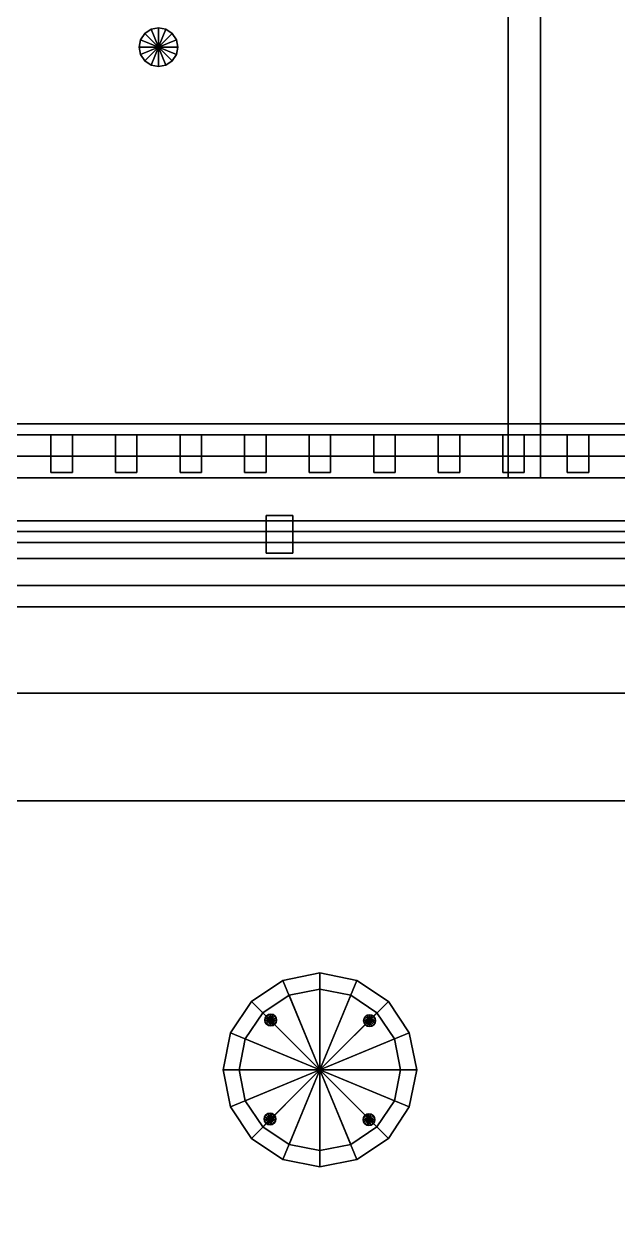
# Model space of a CAD drawing. Header units: millimetres. Extents: x -8000 to 18500, y -500 to 32500.
# Drawn here: x 7550 to 8654, y 8610 to 10843 of the extents above; entities that cross this region are included whole.
import ezdxf

# ---------------------------------------------------------------- set-up
doc = ezdxf.new("R2010")
doc.units = ezdxf.units.MM
for name, color, linetype in [('3D-COLUMNS', 7, 'Continuous'), ('3D-FINISH', 7, 'Continuous'), ('3D-FURNITURE', 7, 'Continuous'), ('3D-GLAZING', 7, 'Continuous'), ('3D-LIGHTS', 7, 'Continuous'), ('3D-LOUVERS', 7, 'Continuous'), ('3D-PERGOLA', 7, 'Continuous'), ('3D-ROOF', 7, 'Continuous'), ('3D-SITE', 7, 'Continuous'), ('3D-SLABS', 7, 'Continuous'), ('3D-WALLS-EXTR', 7, 'Continuous')]:
    doc.layers.add(name, color=color, linetype=linetype)

msp = doc.modelspace()

# ---------------------------------------------------------------- linework, layer by layer
at = {"layer": '3D-COLUMNS', "color": 7}
for points in [[(0, 9600, 3600), (0, 10000, 3600), (10000, 10000, 3600), (10000, 9600, 3600)], [(0, 10000, 3600), (0, 10000, 3800), (10000, 10000, 3800), (10000, 10000, 3600)], [(0, 9600, 3800), (10000, 9600, 3800), (10000, 10000, 3800), (0, 10000, 3800)], [(0, 9600, 3600), (10000, 9600, 3600), (10000, 9600, 3800), (0, 9600, 3800)]]:
    msp.add_3dface(points, dxfattribs=at)
at = {"layer": '3D-FINISH', "color": 7}
for points in [[(200, 200, 590), (200, 9800, 590), (9800, 9800, 590), (9800, 200, 590)], [(200, 9800, 590), (200, 9800, 600), (9800, 9800, 600), (9800, 9800, 590)], [(200, 200, 600), (9800, 200, 600), (9800, 9800, 600), (200, 9800, 600)], [(200, 200, 3990), (200, 9800, 3990), (9800, 9800, 3990), (9800, 200, 3990)], [(200, 9800, 3990), (200, 9800, 4000), (9800, 9800, 4000), (9800, 9800, 3990)], [(200, 200, 4000), (9800, 200, 4000), (9800, 9800, 4000), (200, 9800, 4000)]]:
    msp.add_3dface(points, dxfattribs=at)
at = {"layer": '3D-FURNITURE', "color": 7}
for points in [[(5300, 9400, 1460), (5300, 9850, 1460), (9300, 9850, 1460), (9300, 9400, 1460)], [(5300, 9850, 1460), (5300, 9850, 1505), (9300, 9850, 1505), (9300, 9850, 1460)], [(5300, 9400, 1505), (9300, 9400, 1505), (9300, 9850, 1505), (5300, 9850, 1505)], [(5300, 9400, 1460), (9300, 9400, 1460), (9300, 9400, 1505), (5300, 9400, 1505)], [(8031.1, 9066.3, 1250), (7972.7, 9027.3, 1250), (7972.7, 9027.3, 1295), (8031.1, 9066.3, 1295)], [(8100, 8900, 1295), (8031.1, 9066.3, 1295), (7972.7, 9027.3, 1295), (8100, 8900, 1295)], [(8100, 8900, 1250), (7972.7, 9027.3, 1250), (8031.1, 9066.3, 1250), (8100, 8900, 1250)], [(8100, 9080, 1250), (8031.1, 9066.3, 1250), (8031.1, 9066.3, 1295), (8100, 9080, 1295)], [(8100, 8900, 1295), (8100, 9080, 1295), (8031.1, 9066.3, 1295), (8100, 8900, 1295)], [(8100, 8900, 1250), (8031.1, 9066.3, 1250), (8100, 9080, 1250), (8100, 8900, 1250)], [(8168.9, 9066.3, 1250), (8100, 9080, 1250), (8100, 9080, 1295), (8168.9, 9066.3, 1295)], [(8100, 8900, 1295), (8168.9, 9066.3, 1295), (8100, 9080, 1295), (8100, 8900, 1295)], [(8100, 8900, 1250), (8100, 9080, 1250), (8168.9, 9066.3, 1250), (8100, 8900, 1250)], [(8100, 8900, 1295), (8227.3, 9027.3, 1295), (8168.9, 9066.3, 1295), (8100, 8900, 1295)], [(8100, 8900, 1250), (8168.9, 9066.3, 1250), (8227.3, 9027.3, 1250), (8100, 8900, 1250)], [(8227.3, 9027.3, 1250), (8168.9, 9066.3, 1250), (8168.9, 9066.3, 1295), (8227.3, 9027.3, 1295)], [(8100, 9050, 860), (8042.6, 9038.6, 860), (8042.6, 9038.6, 875), (8100, 9050, 875)], [(8100, 8900, 875), (8100, 9050, 875), (8042.6, 9038.6, 875), (8100, 8900, 875)], [(8100, 8900, 860), (8042.6, 9038.6, 860), (8100, 9050, 860), (8100, 8900, 860)], [(8157.4, 9038.6, 860), (8100, 9050, 860), (8100, 9050, 875), (8157.4, 9038.6, 875)], [(8100, 8900, 875), (8157.4, 9038.6, 875), (8100, 9050, 875), (8100, 8900, 875)], [(8100, 8900, 860), (8100, 9050, 860), (8157.4, 9038.6, 860), (8100, 8900, 860)], [(7972.7, 9027.3, 1250), (7933.7, 8968.9, 1250), (7933.7, 8968.9, 1295), (7972.7, 9027.3, 1295)], [(8100, 8900, 1295), (7972.7, 9027.3, 1295), (7933.7, 8968.9, 1295), (8100, 8900, 1295)], [(8100, 8900, 1250), (7933.7, 8968.9, 1250), (7972.7, 9027.3, 1250), (8100, 8900, 1250)], [(8042.6, 9038.6, 860), (7993.9, 9006.1, 860), (7993.9, 9006.1, 875), (8042.6, 9038.6, 875)], [(8100, 8900, 875), (8042.6, 9038.6, 875), (7993.9, 9006.1, 875), (8100, 8900, 875)], [(8100, 8900, 860), (7993.9, 9006.1, 860), (8042.6, 9038.6, 860), (8100, 8900, 860)], [(8100, 8900, 875), (8206.1, 9006.1, 875), (8157.4, 9038.6, 875), (8100, 8900, 875)], [(8100, 8900, 860), (8157.4, 9038.6, 860), (8206.1, 9006.1, 860), (8100, 8900, 860)], [(8100, 8900, 1295), (8266.3, 8968.9, 1295), (8227.3, 9027.3, 1295), (8100, 8900, 1295)], [(8100, 8900, 1250), (8227.3, 9027.3, 1250), (8266.3, 8968.9, 1250), (8100, 8900, 1250)], [(8206.1, 9006.1, 860), (8157.4, 9038.6, 860), (8157.4, 9038.6, 875), (8206.1, 9006.1, 875)], [(8266.3, 8968.9, 1250), (8227.3, 9027.3, 1250), (8227.3, 9027.3, 1295), (8266.3, 8968.9, 1295)], [(7993.9, 9006.1, 860), (7961.4, 8957.4, 860), (7961.4, 8957.4, 875), (7993.9, 9006.1, 875)], [(8100, 8900, 875), (7993.9, 9006.1, 875), (7961.4, 8957.4, 875), (8100, 8900, 875)], [(8100, 8900, 860), (7961.4, 8957.4, 860), (7993.9, 9006.1, 860), (8100, 8900, 860)], [(8000.9, 9000.3, 600), (7998.5, 8996.7, 600), (7998.5, 8996.7, 1250), (8000.9, 9000.3, 1250)], [(8008.6, 8992.5, 1250), (8000.9, 9000.3, 1250), (7998.5, 8996.7, 1250), (8008.6, 8992.5, 1250)], [(8008.6, 8992.5, 600), (7998.5, 8996.7, 600), (8000.9, 9000.3, 600), (8008.6, 8992.5, 600)], [(8004.4, 9002.7, 600), (8000.9, 9000.3, 600), (8000.9, 9000.3, 1250), (8004.4, 9002.7, 1250)], [(8008.6, 8992.5, 1250), (8004.4, 9002.7, 1250), (8000.9, 9000.3, 1250), (8008.6, 8992.5, 1250)], [(8008.6, 8992.5, 600), (8000.9, 9000.3, 600), (8004.4, 9002.7, 600), (8008.6, 8992.5, 600)], [(8008.6, 9003.5, 600), (8004.4, 9002.7, 600), (8004.4, 9002.7, 1250), (8008.6, 9003.5, 1250)], [(8008.6, 8992.5, 1250), (8008.6, 9003.5, 1250), (8004.4, 9002.7, 1250), (8008.6, 8992.5, 1250)], [(8008.6, 8992.5, 600), (8004.4, 9002.7, 600), (8008.6, 9003.5, 600), (8008.6, 8992.5, 600)], [(8012.9, 9002.7, 600), (8008.6, 9003.5, 600), (8008.6, 9003.5, 1250), (8012.9, 9002.7, 1250)], [(8008.6, 8992.5, 1250), (8012.9, 9002.7, 1250), (8008.6, 9003.5, 1250), (8008.6, 8992.5, 1250)], [(8008.6, 8992.5, 600), (8008.6, 9003.5, 600), (8012.9, 9002.7, 600), (8008.6, 8992.5, 600)], [(8008.6, 8992.5, 1250), (8016.4, 9000.3, 1250), (8012.9, 9002.7, 1250), (8008.6, 8992.5, 1250)], [(8008.6, 8992.5, 600), (8012.9, 9002.7, 600), (8016.4, 9000.3, 600), (8008.6, 8992.5, 600)], [(8008.6, 8992.5, 1250), (8018.8, 8996.7, 1250), (8016.4, 9000.3, 1250), (8008.6, 8992.5, 1250)], [(8008.6, 8992.5, 600), (8016.4, 9000.3, 600), (8018.8, 8996.7, 600), (8008.6, 8992.5, 600)], [(8016.4, 9000.3, 600), (8012.9, 9002.7, 600), (8012.9, 9002.7, 1250), (8016.4, 9000.3, 1250)], [(8018.8, 8996.7, 600), (8016.4, 9000.3, 600), (8016.4, 9000.3, 1250), (8018.8, 8996.7, 1250)], [(8100, 8900, 875), (8238.6, 8957.4, 875), (8206.1, 9006.1, 875), (8100, 8900, 875)], [(8100, 8900, 860), (8206.1, 9006.1, 860), (8238.6, 8957.4, 860), (8100, 8900, 860)], [(8184.6, 8999.2, 600), (8182.3, 8995.6, 600), (8182.3, 8995.6, 1250), (8184.6, 8999.2, 1250)], [(8192.4, 8991.4, 1250), (8184.6, 8999.2, 1250), (8182.3, 8995.6, 1250), (8192.4, 8991.4, 1250)], [(8192.4, 8991.4, 600), (8182.3, 8995.6, 600), (8184.6, 8999.2, 600), (8192.4, 8991.4, 600)], [(8188.2, 9001.6, 600), (8184.6, 8999.2, 600), (8184.6, 8999.2, 1250), (8188.2, 9001.6, 1250)], [(8192.4, 8991.4, 1250), (8188.2, 9001.6, 1250), (8184.6, 8999.2, 1250), (8192.4, 8991.4, 1250)], [(8192.4, 8991.4, 600), (8184.6, 8999.2, 600), (8188.2, 9001.6, 600), (8192.4, 8991.4, 600)], [(8192.4, 9002.4, 600), (8188.2, 9001.6, 600), (8188.2, 9001.6, 1250), (8192.4, 9002.4, 1250)], [(8192.4, 8991.4, 1250), (8192.4, 9002.4, 1250), (8188.2, 9001.6, 1250), (8192.4, 8991.4, 1250)], [(8192.4, 8991.4, 600), (8188.2, 9001.6, 600), (8192.4, 9002.4, 600), (8192.4, 8991.4, 600)], [(8196.6, 9001.6, 600), (8192.4, 9002.4, 600), (8192.4, 9002.4, 1250), (8196.6, 9001.6, 1250)], [(8192.4, 8991.4, 1250), (8196.6, 9001.6, 1250), (8192.4, 9002.4, 1250), (8192.4, 8991.4, 1250)], [(8192.4, 8991.4, 600), (8192.4, 9002.4, 600), (8196.6, 9001.6, 600), (8192.4, 8991.4, 600)], [(8192.4, 8991.4, 1250), (8200.2, 8999.2, 1250), (8196.6, 9001.6, 1250), (8192.4, 8991.4, 1250)], [(8192.4, 8991.4, 600), (8196.6, 9001.6, 600), (8200.2, 8999.2, 600), (8192.4, 8991.4, 600)], [(8192.4, 8991.4, 1250), (8202.6, 8995.6, 1250), (8200.2, 8999.2, 1250), (8192.4, 8991.4, 1250)], [(8192.4, 8991.4, 600), (8200.2, 8999.2, 600), (8202.6, 8995.6, 600), (8192.4, 8991.4, 600)], [(8200.2, 8999.2, 600), (8196.6, 9001.6, 600), (8196.6, 9001.6, 1250), (8200.2, 8999.2, 1250)], [(8202.6, 8995.6, 600), (8200.2, 8999.2, 600), (8200.2, 8999.2, 1250), (8202.6, 8995.6, 1250)], [(8238.6, 8957.4, 860), (8206.1, 9006.1, 860), (8206.1, 9006.1, 875), (8238.6, 8957.4, 875)], [(7998.5, 8996.7, 600), (7997.6, 8992.5, 600), (7997.6, 8992.5, 1250), (7998.5, 8996.7, 1250)], [(8008.6, 8992.5, 1250), (7998.5, 8996.7, 1250), (7997.6, 8992.5, 1250), (8008.6, 8992.5, 1250)], [(8008.6, 8992.5, 600), (7997.6, 8992.5, 600), (7998.5, 8996.7, 600), (8008.6, 8992.5, 600)], [(7997.6, 8992.5, 600), (7998.5, 8988.3, 600), (7998.5, 8988.3, 1250), (7997.6, 8992.5, 1250)], [(8008.6, 8992.5, 1250), (7997.6, 8992.5, 1250), (7998.5, 8988.3, 1250), (8008.6, 8992.5, 1250)], [(8008.6, 8992.5, 600), (7998.5, 8988.3, 600), (7997.6, 8992.5, 600), (8008.6, 8992.5, 600)], [(8008.6, 8992.5, 1250), (7998.5, 8988.3, 1250), (8000.9, 8984.7, 1250), (8008.6, 8992.5, 1250)], [(8008.6, 8992.5, 600), (8000.9, 8984.7, 600), (7998.5, 8988.3, 600), (8008.6, 8992.5, 600)], [(7998.5, 8988.3, 600), (8000.9, 8984.7, 600), (8000.9, 8984.7, 1250), (7998.5, 8988.3, 1250)], [(8008.6, 8992.5, 1250), (8000.9, 8984.7, 1250), (8004.4, 8982.3, 1250), (8008.6, 8992.5, 1250)], [(8008.6, 8992.5, 600), (8004.4, 8982.3, 600), (8000.9, 8984.7, 600), (8008.6, 8992.5, 600)], [(8000.9, 8984.7, 600), (8004.4, 8982.3, 600), (8004.4, 8982.3, 1250), (8000.9, 8984.7, 1250)], [(8008.6, 8992.5, 1250), (8004.4, 8982.3, 1250), (8008.6, 8981.5, 1250), (8008.6, 8992.5, 1250)], [(8008.6, 8992.5, 600), (8008.6, 8981.5, 600), (8004.4, 8982.3, 600), (8008.6, 8992.5, 600)], [(8004.4, 8982.3, 600), (8008.6, 8981.5, 600), (8008.6, 8981.5, 1250), (8004.4, 8982.3, 1250)], [(8008.6, 8992.5, 1250), (8019.6, 8992.5, 1250), (8018.8, 8996.7, 1250), (8008.6, 8992.5, 1250)], [(8008.6, 8992.5, 600), (8018.8, 8996.7, 600), (8019.6, 8992.5, 600), (8008.6, 8992.5, 600)], [(8008.6, 8992.5, 1250), (8008.6, 8981.5, 1250), (8012.9, 8982.3, 1250), (8008.6, 8992.5, 1250)], [(8008.6, 8992.5, 600), (8012.9, 8982.3, 600), (8008.6, 8981.5, 600), (8008.6, 8992.5, 600)], [(8008.6, 8992.5, 1250), (8012.9, 8982.3, 1250), (8016.4, 8984.7, 1250), (8008.6, 8992.5, 1250)], [(8008.6, 8992.5, 600), (8016.4, 8984.7, 600), (8012.9, 8982.3, 600), (8008.6, 8992.5, 600)], [(8008.6, 8992.5, 1250), (8016.4, 8984.7, 1250), (8018.8, 8988.3, 1250), (8008.6, 8992.5, 1250)], [(8008.6, 8992.5, 600), (8018.8, 8988.3, 600), (8016.4, 8984.7, 600), (8008.6, 8992.5, 600)], [(8008.6, 8992.5, 1250), (8018.8, 8988.3, 1250), (8019.6, 8992.5, 1250), (8008.6, 8992.5, 1250)], [(8008.6, 8992.5, 600), (8019.6, 8992.5, 600), (8018.8, 8988.3, 600), (8008.6, 8992.5, 600)], [(8008.6, 8981.5, 600), (8012.9, 8982.3, 600), (8012.9, 8982.3, 1250), (8008.6, 8981.5, 1250)], [(8012.9, 8982.3, 600), (8016.4, 8984.7, 600), (8016.4, 8984.7, 1250), (8012.9, 8982.3, 1250)], [(8016.4, 8984.7, 600), (8018.8, 8988.3, 600), (8018.8, 8988.3, 1250), (8016.4, 8984.7, 1250)], [(8019.6, 8992.5, 600), (8018.8, 8996.7, 600), (8018.8, 8996.7, 1250), (8019.6, 8992.5, 1250)], [(8018.8, 8988.3, 600), (8019.6, 8992.5, 600), (8019.6, 8992.5, 1250), (8018.8, 8988.3, 1250)], [(8182.3, 8995.6, 600), (8181.4, 8991.4, 600), (8181.4, 8991.4, 1250), (8182.3, 8995.6, 1250)], [(8192.4, 8991.4, 1250), (8182.3, 8995.6, 1250), (8181.4, 8991.4, 1250), (8192.4, 8991.4, 1250)], [(8192.4, 8991.4, 600), (8181.4, 8991.4, 600), (8182.3, 8995.6, 600), (8192.4, 8991.4, 600)], [(8181.4, 8991.4, 600), (8182.3, 8987.2, 600), (8182.3, 8987.2, 1250), (8181.4, 8991.4, 1250)], [(8192.4, 8991.4, 1250), (8181.4, 8991.4, 1250), (8182.3, 8987.2, 1250), (8192.4, 8991.4, 1250)], [(8192.4, 8991.4, 600), (8182.3, 8987.2, 600), (8181.4, 8991.4, 600), (8192.4, 8991.4, 600)], [(8192.4, 8991.4, 1250), (8182.3, 8987.2, 1250), (8184.6, 8983.6, 1250), (8192.4, 8991.4, 1250)], [(8192.4, 8991.4, 600), (8184.6, 8983.6, 600), (8182.3, 8987.2, 600), (8192.4, 8991.4, 600)], [(8182.3, 8987.2, 600), (8184.6, 8983.6, 600), (8184.6, 8983.6, 1250), (8182.3, 8987.2, 1250)], [(8192.4, 8991.4, 1250), (8184.6, 8983.6, 1250), (8188.2, 8981.3, 1250), (8192.4, 8991.4, 1250)], [(8192.4, 8991.4, 600), (8188.2, 8981.3, 600), (8184.6, 8983.6, 600), (8192.4, 8991.4, 600)], [(8184.6, 8983.6, 600), (8188.2, 8981.3, 600), (8188.2, 8981.3, 1250), (8184.6, 8983.6, 1250)], [(8192.4, 8991.4, 1250), (8188.2, 8981.3, 1250), (8192.4, 8980.4, 1250), (8192.4, 8991.4, 1250)], [(8192.4, 8991.4, 600), (8192.4, 8980.4, 600), (8188.2, 8981.3, 600), (8192.4, 8991.4, 600)], [(8188.2, 8981.3, 600), (8192.4, 8980.4, 600), (8192.4, 8980.4, 1250), (8188.2, 8981.3, 1250)], [(8192.4, 8991.4, 1250), (8203.4, 8991.4, 1250), (8202.6, 8995.6, 1250), (8192.4, 8991.4, 1250)], [(8192.4, 8991.4, 600), (8202.6, 8995.6, 600), (8203.4, 8991.4, 600), (8192.4, 8991.4, 600)], [(8192.4, 8991.4, 1250), (8192.4, 8980.4, 1250), (8196.6, 8981.3, 1250), (8192.4, 8991.4, 1250)], [(8192.4, 8991.4, 600), (8196.6, 8981.3, 600), (8192.4, 8980.4, 600), (8192.4, 8991.4, 600)], [(8192.4, 8991.4, 1250), (8196.6, 8981.3, 1250), (8200.2, 8983.6, 1250), (8192.4, 8991.4, 1250)], [(8192.4, 8991.4, 600), (8200.2, 8983.6, 600), (8196.6, 8981.3, 600), (8192.4, 8991.4, 600)], [(8192.4, 8991.4, 1250), (8200.2, 8983.6, 1250), (8202.6, 8987.2, 1250), (8192.4, 8991.4, 1250)], [(8192.4, 8991.4, 600), (8202.6, 8987.2, 600), (8200.2, 8983.6, 600), (8192.4, 8991.4, 600)], [(8192.4, 8991.4, 1250), (8202.6, 8987.2, 1250), (8203.4, 8991.4, 1250), (8192.4, 8991.4, 1250)], [(8192.4, 8991.4, 600), (8203.4, 8991.4, 600), (8202.6, 8987.2, 600), (8192.4, 8991.4, 600)], [(8192.4, 8980.4, 600), (8196.6, 8981.3, 600), (8196.6, 8981.3, 1250), (8192.4, 8980.4, 1250)], [(8196.6, 8981.3, 600), (8200.2, 8983.6, 600), (8200.2, 8983.6, 1250), (8196.6, 8981.3, 1250)], [(8200.2, 8983.6, 600), (8202.6, 8987.2, 600), (8202.6, 8987.2, 1250), (8200.2, 8983.6, 1250)], [(8203.4, 8991.4, 600), (8202.6, 8995.6, 600), (8202.6, 8995.6, 1250), (8203.4, 8991.4, 1250)], [(8202.6, 8987.2, 600), (8203.4, 8991.4, 600), (8203.4, 8991.4, 1250), (8202.6, 8987.2, 1250)], [(7933.7, 8968.9, 1250), (7920, 8900, 1250), (7920, 8900, 1295), (7933.7, 8968.9, 1295)], [(8100, 8900, 1295), (7933.7, 8968.9, 1295), (7920, 8900, 1295), (8100, 8900, 1295)], [(8100, 8900, 1250), (7920, 8900, 1250), (7933.7, 8968.9, 1250), (8100, 8900, 1250)], [(7961.4, 8957.4, 860), (7950, 8900, 860), (7950, 8900, 875), (7961.4, 8957.4, 875)], [(8100, 8900, 875), (7961.4, 8957.4, 875), (7950, 8900, 875), (8100, 8900, 875)], [(8100, 8900, 860), (7950, 8900, 860), (7961.4, 8957.4, 860), (8100, 8900, 860)], [(8100, 8900, 1295), (8280, 8900, 1295), (8266.3, 8968.9, 1295), (8100, 8900, 1295)], [(8100, 8900, 1250), (8266.3, 8968.9, 1250), (8280, 8900, 1250), (8100, 8900, 1250)], [(8100, 8900, 875), (8250, 8900, 875), (8238.6, 8957.4, 875), (8100, 8900, 875)], [(8100, 8900, 860), (8238.6, 8957.4, 860), (8250, 8900, 860), (8100, 8900, 860)], [(8250, 8900, 860), (8238.6, 8957.4, 860), (8238.6, 8957.4, 875), (8250, 8900, 875)], [(8280, 8900, 1250), (8266.3, 8968.9, 1250), (8266.3, 8968.9, 1295), (8280, 8900, 1295)], [(7920, 8900, 1250), (7933.7, 8831.1, 1250), (7933.7, 8831.1, 1295), (7920, 8900, 1295)], [(8100, 8900, 1295), (7920, 8900, 1295), (7933.7, 8831.1, 1295), (8100, 8900, 1295)], [(8100, 8900, 1250), (7933.7, 8831.1, 1250), (7920, 8900, 1250), (8100, 8900, 1250)], [(8100, 8900, 1295), (7933.7, 8831.1, 1295), (7972.7, 8772.7, 1295), (8100, 8900, 1295)], [(8100, 8900, 1250), (7972.7, 8772.7, 1250), (7933.7, 8831.1, 1250), (8100, 8900, 1250)], [(7950, 8900, 860), (7961.4, 8842.6, 860), (7961.4, 8842.6, 875), (7950, 8900, 875)], [(8100, 8900, 875), (7950, 8900, 875), (7961.4, 8842.6, 875), (8100, 8900, 875)], [(8100, 8900, 860), (7961.4, 8842.6, 860), (7950, 8900, 860), (8100, 8900, 860)], [(8100, 8900, 875), (7961.4, 8842.6, 875), (7993.9, 8793.9, 875), (8100, 8900, 875)], [(8100, 8900, 860), (7993.9, 8793.9, 860), (7961.4, 8842.6, 860), (8100, 8900, 860)], [(8100, 8900, 1295), (7972.7, 8772.7, 1295), (8031.1, 8733.7, 1295), (8100, 8900, 1295)], [(8100, 8900, 1250), (8031.1, 8733.7, 1250), (7972.7, 8772.7, 1250), (8100, 8900, 1250)], [(8100, 8900, 875), (7993.9, 8793.9, 875), (8042.6, 8761.4, 875), (8100, 8900, 875)], [(8100, 8900, 860), (8042.6, 8761.4, 860), (7993.9, 8793.9, 860), (8100, 8900, 860)], [(8100, 8900, 1295), (8031.1, 8733.7, 1295), (8100, 8720, 1295), (8100, 8900, 1295)], [(8100, 8900, 1250), (8100, 8720, 1250), (8031.1, 8733.7, 1250), (8100, 8900, 1250)], [(8100, 8900, 875), (8042.6, 8761.4, 875), (8100, 8750, 875), (8100, 8900, 875)], [(8100, 8900, 860), (8100, 8750, 860), (8042.6, 8761.4, 860), (8100, 8900, 860)], [(8100, 8900, 875), (8100, 8750, 875), (8157.4, 8761.4, 875), (8100, 8900, 875)], [(8100, 8900, 860), (8157.4, 8761.4, 860), (8100, 8750, 860), (8100, 8900, 860)], [(8100, 8900, 875), (8157.4, 8761.4, 875), (8206.1, 8793.9, 875), (8100, 8900, 875)], [(8100, 8900, 860), (8206.1, 8793.9, 860), (8157.4, 8761.4, 860), (8100, 8900, 860)], [(8100, 8900, 875), (8206.1, 8793.9, 875), (8238.6, 8842.6, 875), (8100, 8900, 875)], [(8100, 8900, 860), (8238.6, 8842.6, 860), (8206.1, 8793.9, 860), (8100, 8900, 860)], [(8100, 8900, 875), (8238.6, 8842.6, 875), (8250, 8900, 875), (8100, 8900, 875)], [(8100, 8900, 860), (8250, 8900, 860), (8238.6, 8842.6, 860), (8100, 8900, 860)], [(8100, 8900, 1295), (8100, 8720, 1295), (8168.9, 8733.7, 1295), (8100, 8900, 1295)], [(8100, 8900, 1250), (8168.9, 8733.7, 1250), (8100, 8720, 1250), (8100, 8900, 1250)], [(8100, 8900, 1295), (8168.9, 8733.7, 1295), (8227.3, 8772.7, 1295), (8100, 8900, 1295)], [(8100, 8900, 1250), (8227.3, 8772.7, 1250), (8168.9, 8733.7, 1250), (8100, 8900, 1250)], [(8100, 8900, 1295), (8227.3, 8772.7, 1295), (8266.3, 8831.1, 1295), (8100, 8900, 1295)], [(8100, 8900, 1250), (8266.3, 8831.1, 1250), (8227.3, 8772.7, 1250), (8100, 8900, 1250)], [(8100, 8900, 1295), (8266.3, 8831.1, 1295), (8280, 8900, 1295), (8100, 8900, 1295)], [(8100, 8900, 1250), (8280, 8900, 1250), (8266.3, 8831.1, 1250), (8100, 8900, 1250)], [(8238.6, 8842.6, 860), (8250, 8900, 860), (8250, 8900, 875), (8238.6, 8842.6, 875)], [(8266.3, 8831.1, 1250), (8280, 8900, 1250), (8280, 8900, 1295), (8266.3, 8831.1, 1295)], [(7933.7, 8831.1, 1250), (7972.7, 8772.7, 1250), (7972.7, 8772.7, 1295), (7933.7, 8831.1, 1295)], [(7961.4, 8842.6, 860), (7993.9, 8793.9, 860), (7993.9, 8793.9, 875), (7961.4, 8842.6, 875)], [(8206.1, 8793.9, 860), (8238.6, 8842.6, 860), (8238.6, 8842.6, 875), (8206.1, 8793.9, 875)], [(8227.3, 8772.7, 1250), (8266.3, 8831.1, 1250), (8266.3, 8831.1, 1295), (8227.3, 8772.7, 1295)], [(7997.3, 8812.9, 600), (7996.4, 8808.7, 600), (7996.4, 8808.7, 1250), (7997.3, 8812.9, 1250)], [(8007.4, 8808.7, 1250), (7997.3, 8812.9, 1250), (7996.4, 8808.7, 1250), (8007.4, 8808.7, 1250)], [(8007.4, 8808.7, 600), (7996.4, 8808.7, 600), (7997.3, 8812.9, 600), (8007.4, 8808.7, 600)], [(7996.4, 8808.7, 600), (7997.3, 8804.5, 600), (7997.3, 8804.5, 1250), (7996.4, 8808.7, 1250)], [(8007.4, 8808.7, 1250), (7996.4, 8808.7, 1250), (7997.3, 8804.5, 1250), (8007.4, 8808.7, 1250)], [(8007.4, 8808.7, 600), (7997.3, 8804.5, 600), (7996.4, 8808.7, 600), (8007.4, 8808.7, 600)], [(7999.7, 8816.5, 600), (7997.3, 8812.9, 600), (7997.3, 8812.9, 1250), (7999.7, 8816.5, 1250)], [(8007.4, 8808.7, 1250), (7999.7, 8816.5, 1250), (7997.3, 8812.9, 1250), (8007.4, 8808.7, 1250)], [(8007.4, 8808.7, 600), (7997.3, 8812.9, 600), (7999.7, 8816.5, 600), (8007.4, 8808.7, 600)], [(8007.4, 8808.7, 1250), (7997.3, 8804.5, 1250), (7999.7, 8800.9, 1250), (8007.4, 8808.7, 1250)], [(8007.4, 8808.7, 600), (7999.7, 8800.9, 600), (7997.3, 8804.5, 600), (8007.4, 8808.7, 600)], [(7997.3, 8804.5, 600), (7999.7, 8800.9, 600), (7999.7, 8800.9, 1250), (7997.3, 8804.5, 1250)], [(8003.2, 8818.9, 600), (7999.7, 8816.5, 600), (7999.7, 8816.5, 1250), (8003.2, 8818.9, 1250)], [(8007.4, 8808.7, 1250), (8003.2, 8818.9, 1250), (7999.7, 8816.5, 1250), (8007.4, 8808.7, 1250)], [(8007.4, 8808.7, 600), (7999.7, 8816.5, 600), (8003.2, 8818.9, 600), (8007.4, 8808.7, 600)], [(8007.4, 8808.7, 1250), (7999.7, 8800.9, 1250), (8003.2, 8798.6, 1250), (8007.4, 8808.7, 1250)], [(8007.4, 8808.7, 600), (8003.2, 8798.6, 600), (7999.7, 8800.9, 600), (8007.4, 8808.7, 600)], [(7999.7, 8800.9, 600), (8003.2, 8798.6, 600), (8003.2, 8798.6, 1250), (7999.7, 8800.9, 1250)], [(8007.4, 8819.7, 600), (8003.2, 8818.9, 600), (8003.2, 8818.9, 1250), (8007.4, 8819.7, 1250)], [(8007.4, 8808.7, 1250), (8007.4, 8819.7, 1250), (8003.2, 8818.9, 1250), (8007.4, 8808.7, 1250)], [(8007.4, 8808.7, 600), (8003.2, 8818.9, 600), (8007.4, 8819.7, 600), (8007.4, 8808.7, 600)], [(8007.4, 8808.7, 1250), (8003.2, 8798.6, 1250), (8007.4, 8797.7, 1250), (8007.4, 8808.7, 1250)], [(8007.4, 8808.7, 600), (8007.4, 8797.7, 600), (8003.2, 8798.6, 600), (8007.4, 8808.7, 600)], [(8003.2, 8798.6, 600), (8007.4, 8797.7, 600), (8007.4, 8797.7, 1250), (8003.2, 8798.6, 1250)], [(8011.6, 8818.9, 600), (8007.4, 8819.7, 600), (8007.4, 8819.7, 1250), (8011.6, 8818.9, 1250)], [(8007.4, 8808.7, 1250), (8011.6, 8818.9, 1250), (8007.4, 8819.7, 1250), (8007.4, 8808.7, 1250)], [(8007.4, 8808.7, 600), (8007.4, 8819.7, 600), (8011.6, 8818.9, 600), (8007.4, 8808.7, 600)], [(8007.4, 8808.7, 1250), (8015.2, 8816.5, 1250), (8011.6, 8818.9, 1250), (8007.4, 8808.7, 1250)], [(8007.4, 8808.7, 600), (8011.6, 8818.9, 600), (8015.2, 8816.5, 600), (8007.4, 8808.7, 600)], [(8007.4, 8808.7, 1250), (8017.6, 8812.9, 1250), (8015.2, 8816.5, 1250), (8007.4, 8808.7, 1250)], [(8007.4, 8808.7, 600), (8015.2, 8816.5, 600), (8017.6, 8812.9, 600), (8007.4, 8808.7, 600)], [(8007.4, 8808.7, 1250), (8018.4, 8808.7, 1250), (8017.6, 8812.9, 1250), (8007.4, 8808.7, 1250)], [(8007.4, 8808.7, 600), (8017.6, 8812.9, 600), (8018.4, 8808.7, 600), (8007.4, 8808.7, 600)], [(8007.4, 8808.7, 1250), (8007.4, 8797.7, 1250), (8011.6, 8798.6, 1250), (8007.4, 8808.7, 1250)], [(8007.4, 8808.7, 600), (8011.6, 8798.6, 600), (8007.4, 8797.7, 600), (8007.4, 8808.7, 600)], [(8007.4, 8808.7, 1250), (8011.6, 8798.6, 1250), (8015.2, 8800.9, 1250), (8007.4, 8808.7, 1250)], [(8007.4, 8808.7, 600), (8015.2, 8800.9, 600), (8011.6, 8798.6, 600), (8007.4, 8808.7, 600)], [(8007.4, 8808.7, 1250), (8015.2, 8800.9, 1250), (8017.6, 8804.5, 1250), (8007.4, 8808.7, 1250)], [(8007.4, 8808.7, 600), (8017.6, 8804.5, 600), (8015.2, 8800.9, 600), (8007.4, 8808.7, 600)], [(8007.4, 8808.7, 1250), (8017.6, 8804.5, 1250), (8018.4, 8808.7, 1250), (8007.4, 8808.7, 1250)], [(8007.4, 8808.7, 600), (8018.4, 8808.7, 600), (8017.6, 8804.5, 600), (8007.4, 8808.7, 600)], [(8007.4, 8797.7, 600), (8011.6, 8798.6, 600), (8011.6, 8798.6, 1250), (8007.4, 8797.7, 1250)], [(8015.2, 8816.5, 600), (8011.6, 8818.9, 600), (8011.6, 8818.9, 1250), (8015.2, 8816.5, 1250)], [(8011.6, 8798.6, 600), (8015.2, 8800.9, 600), (8015.2, 8800.9, 1250), (8011.6, 8798.6, 1250)], [(8017.6, 8812.9, 600), (8015.2, 8816.5, 600), (8015.2, 8816.5, 1250), (8017.6, 8812.9, 1250)], [(8015.2, 8800.9, 600), (8017.6, 8804.5, 600), (8017.6, 8804.5, 1250), (8015.2, 8800.9, 1250)], [(8018.4, 8808.7, 600), (8017.6, 8812.9, 600), (8017.6, 8812.9, 1250), (8018.4, 8808.7, 1250)], [(8017.6, 8804.5, 600), (8018.4, 8808.7, 600), (8018.4, 8808.7, 1250), (8017.6, 8804.5, 1250)], [(8181, 8811.6, 600), (8180.2, 8807.4, 600), (8180.2, 8807.4, 1250), (8181, 8811.6, 1250)], [(8191.2, 8807.4, 1250), (8181, 8811.6, 1250), (8180.2, 8807.4, 1250), (8191.2, 8807.4, 1250)], [(8191.2, 8807.4, 600), (8180.2, 8807.4, 600), (8181, 8811.6, 600), (8191.2, 8807.4, 600)], [(8180.2, 8807.4, 600), (8181, 8803.2, 600), (8181, 8803.2, 1250), (8180.2, 8807.4, 1250)], [(8191.2, 8807.4, 1250), (8180.2, 8807.4, 1250), (8181, 8803.2, 1250), (8191.2, 8807.4, 1250)], [(8191.2, 8807.4, 600), (8181, 8803.2, 600), (8180.2, 8807.4, 600), (8191.2, 8807.4, 600)], [(8183.4, 8815.1, 600), (8181, 8811.6, 600), (8181, 8811.6, 1250), (8183.4, 8815.1, 1250)], [(8191.2, 8807.4, 1250), (8183.4, 8815.1, 1250), (8181, 8811.6, 1250), (8191.2, 8807.4, 1250)], [(8191.2, 8807.4, 600), (8181, 8811.6, 600), (8183.4, 8815.1, 600), (8191.2, 8807.4, 600)], [(8191.2, 8807.4, 1250), (8181, 8803.2, 1250), (8183.4, 8799.6, 1250), (8191.2, 8807.4, 1250)], [(8191.2, 8807.4, 600), (8183.4, 8799.6, 600), (8181, 8803.2, 600), (8191.2, 8807.4, 600)], [(8181, 8803.2, 600), (8183.4, 8799.6, 600), (8183.4, 8799.6, 1250), (8181, 8803.2, 1250)], [(8187, 8817.5, 600), (8183.4, 8815.1, 600), (8183.4, 8815.1, 1250), (8187, 8817.5, 1250)], [(8191.2, 8807.4, 1250), (8187, 8817.5, 1250), (8183.4, 8815.1, 1250), (8191.2, 8807.4, 1250)], [(8191.2, 8807.4, 600), (8183.4, 8815.1, 600), (8187, 8817.5, 600), (8191.2, 8807.4, 600)], [(8191.2, 8807.4, 1250), (8183.4, 8799.6, 1250), (8187, 8797.2, 1250), (8191.2, 8807.4, 1250)], [(8191.2, 8807.4, 600), (8187, 8797.2, 600), (8183.4, 8799.6, 600), (8191.2, 8807.4, 600)], [(8183.4, 8799.6, 600), (8187, 8797.2, 600), (8187, 8797.2, 1250), (8183.4, 8799.6, 1250)], [(8191.2, 8818.4, 600), (8187, 8817.5, 600), (8187, 8817.5, 1250), (8191.2, 8818.4, 1250)], [(8191.2, 8807.4, 1250), (8191.2, 8818.4, 1250), (8187, 8817.5, 1250), (8191.2, 8807.4, 1250)], [(8191.2, 8807.4, 600), (8187, 8817.5, 600), (8191.2, 8818.4, 600), (8191.2, 8807.4, 600)], [(8191.2, 8807.4, 1250), (8187, 8797.2, 1250), (8191.2, 8796.4, 1250), (8191.2, 8807.4, 1250)], [(8191.2, 8807.4, 600), (8191.2, 8796.4, 600), (8187, 8797.2, 600), (8191.2, 8807.4, 600)], [(8195.4, 8817.5, 600), (8191.2, 8818.4, 600), (8191.2, 8818.4, 1250), (8195.4, 8817.5, 1250)], [(8191.2, 8807.4, 1250), (8195.4, 8817.5, 1250), (8191.2, 8818.4, 1250), (8191.2, 8807.4, 1250)], [(8191.2, 8807.4, 600), (8191.2, 8818.4, 600), (8195.4, 8817.5, 600), (8191.2, 8807.4, 600)], [(8191.2, 8807.4, 1250), (8199, 8815.1, 1250), (8195.4, 8817.5, 1250), (8191.2, 8807.4, 1250)], [(8191.2, 8807.4, 600), (8195.4, 8817.5, 600), (8199, 8815.1, 600), (8191.2, 8807.4, 600)], [(8191.2, 8807.4, 1250), (8201.4, 8811.6, 1250), (8199, 8815.1, 1250), (8191.2, 8807.4, 1250)], [(8191.2, 8807.4, 600), (8199, 8815.1, 600), (8201.4, 8811.6, 600), (8191.2, 8807.4, 600)], [(8191.2, 8807.4, 1250), (8202.2, 8807.4, 1250), (8201.4, 8811.6, 1250), (8191.2, 8807.4, 1250)], [(8191.2, 8807.4, 600), (8201.4, 8811.6, 600), (8202.2, 8807.4, 600), (8191.2, 8807.4, 600)], [(8191.2, 8807.4, 1250), (8191.2, 8796.4, 1250), (8195.4, 8797.2, 1250), (8191.2, 8807.4, 1250)], [(8191.2, 8807.4, 600), (8195.4, 8797.2, 600), (8191.2, 8796.4, 600), (8191.2, 8807.4, 600)], [(8191.2, 8807.4, 1250), (8195.4, 8797.2, 1250), (8199, 8799.6, 1250), (8191.2, 8807.4, 1250)], [(8191.2, 8807.4, 600), (8199, 8799.6, 600), (8195.4, 8797.2, 600), (8191.2, 8807.4, 600)], [(8191.2, 8807.4, 1250), (8199, 8799.6, 1250), (8201.4, 8803.2, 1250), (8191.2, 8807.4, 1250)], [(8191.2, 8807.4, 600), (8201.4, 8803.2, 600), (8199, 8799.6, 600), (8191.2, 8807.4, 600)], [(8191.2, 8807.4, 1250), (8201.4, 8803.2, 1250), (8202.2, 8807.4, 1250), (8191.2, 8807.4, 1250)], [(8191.2, 8807.4, 600), (8202.2, 8807.4, 600), (8201.4, 8803.2, 600), (8191.2, 8807.4, 600)], [(8199, 8815.1, 600), (8195.4, 8817.5, 600), (8195.4, 8817.5, 1250), (8199, 8815.1, 1250)], [(8195.4, 8797.2, 600), (8199, 8799.6, 600), (8199, 8799.6, 1250), (8195.4, 8797.2, 1250)], [(8201.4, 8811.6, 600), (8199, 8815.1, 600), (8199, 8815.1, 1250), (8201.4, 8811.6, 1250)], [(8199, 8799.6, 600), (8201.4, 8803.2, 600), (8201.4, 8803.2, 1250), (8199, 8799.6, 1250)], [(8202.2, 8807.4, 600), (8201.4, 8811.6, 600), (8201.4, 8811.6, 1250), (8202.2, 8807.4, 1250)], [(8201.4, 8803.2, 600), (8202.2, 8807.4, 600), (8202.2, 8807.4, 1250), (8201.4, 8803.2, 1250)], [(7993.9, 8793.9, 860), (8042.6, 8761.4, 860), (8042.6, 8761.4, 875), (7993.9, 8793.9, 875)], [(8157.4, 8761.4, 860), (8206.1, 8793.9, 860), (8206.1, 8793.9, 875), (8157.4, 8761.4, 875)], [(8187, 8797.2, 600), (8191.2, 8796.4, 600), (8191.2, 8796.4, 1250), (8187, 8797.2, 1250)], [(8191.2, 8796.4, 600), (8195.4, 8797.2, 600), (8195.4, 8797.2, 1250), (8191.2, 8796.4, 1250)], [(7972.7, 8772.7, 1250), (8031.1, 8733.7, 1250), (8031.1, 8733.7, 1295), (7972.7, 8772.7, 1295)], [(8042.6, 8761.4, 860), (8100, 8750, 860), (8100, 8750, 875), (8042.6, 8761.4, 875)], [(8100, 8750, 860), (8157.4, 8761.4, 860), (8157.4, 8761.4, 875), (8100, 8750, 875)], [(8168.9, 8733.7, 1250), (8227.3, 8772.7, 1250), (8227.3, 8772.7, 1295), (8168.9, 8733.7, 1295)], [(8031.1, 8733.7, 1250), (8100, 8720, 1250), (8100, 8720, 1295), (8031.1, 8733.7, 1295)], [(8100, 8720, 1250), (8168.9, 8733.7, 1250), (8168.9, 8733.7, 1295), (8100, 8720, 1295)]]:
    msp.add_3dface(points, dxfattribs=at)
at = {"layer": '3D-GLAZING', "color": 7}
for points in [[(5250, 9880, 750), (5250, 9920, 750), (9350, 9920, 750), (9350, 9880, 750)], [(5250, 9920, 750), (5250, 9920, 3600), (9350, 9920, 3600), (9350, 9920, 750)], [(5250, 9880, 3600), (9350, 9880, 3600), (9350, 9920, 3600), (5250, 9920, 3600)], [(8000, 9860, 750), (8000, 9930, 750), (8050, 9930, 750), (8050, 9860, 750)], [(8000, 9930, 750), (8000, 9930, 3600), (8050, 9930, 3600), (8050, 9930, 750)], [(8000, 9860, 750), (8000, 9860, 3600), (8000, 9930, 3600), (8000, 9930, 750)], [(8000, 9860, 3600), (8050, 9860, 3600), (8050, 9930, 3600), (8000, 9930, 3600)], [(8050, 9860, 750), (8050, 9930, 750), (8050, 9930, 3600), (8050, 9860, 3600)], [(5250, 9880, 750), (9350, 9880, 750), (9350, 9880, 3600), (5250, 9880, 3600)], [(8000, 9860, 750), (8050, 9860, 750), (8050, 9860, 3600), (8000, 9860, 3600)]]:
    msp.add_3dface(points, dxfattribs=at)
at = {"layer": '3D-LIGHTS', "color": 7}
for points in [[(7786.2, 10833.3, 6510), (7774.5, 10825.5, 6510), (7774.5, 10825.5, 6550), (7786.2, 10833.3, 6550)], [(7800, 10800, 6550), (7786.2, 10833.3, 6550), (7774.5, 10825.5, 6550), (7800, 10800, 6550)], [(7800, 10800, 6510), (7774.5, 10825.5, 6510), (7786.2, 10833.3, 6510), (7800, 10800, 6510)], [(7800, 10836, 6510), (7786.2, 10833.3, 6510), (7786.2, 10833.3, 6550), (7800, 10836, 6550)], [(7800, 10800, 6550), (7800, 10836, 6550), (7786.2, 10833.3, 6550), (7800, 10800, 6550)], [(7800, 10800, 6510), (7786.2, 10833.3, 6510), (7800, 10836, 6510), (7800, 10800, 6510)], [(7813.8, 10833.3, 6510), (7800, 10836, 6510), (7800, 10836, 6550), (7813.8, 10833.3, 6550)], [(7800, 10800, 6550), (7813.8, 10833.3, 6550), (7800, 10836, 6550), (7800, 10800, 6550)], [(7800, 10800, 6510), (7800, 10836, 6510), (7813.8, 10833.3, 6510), (7800, 10800, 6510)], [(7800, 10800, 6550), (7825.5, 10825.5, 6550), (7813.8, 10833.3, 6550), (7800, 10800, 6550)], [(7800, 10800, 6510), (7813.8, 10833.3, 6510), (7825.5, 10825.5, 6510), (7800, 10800, 6510)], [(7825.5, 10825.5, 6510), (7813.8, 10833.3, 6510), (7813.8, 10833.3, 6550), (7825.5, 10825.5, 6550)], [(7766.7, 10813.8, 6510), (7764, 10800, 6510), (7764, 10800, 6550), (7766.7, 10813.8, 6550)], [(7800, 10800, 6550), (7766.7, 10813.8, 6550), (7764, 10800, 6550), (7800, 10800, 6550)], [(7800, 10800, 6510), (7764, 10800, 6510), (7766.7, 10813.8, 6510), (7800, 10800, 6510)], [(7774.5, 10825.5, 6510), (7766.7, 10813.8, 6510), (7766.7, 10813.8, 6550), (7774.5, 10825.5, 6550)], [(7800, 10800, 6550), (7774.5, 10825.5, 6550), (7766.7, 10813.8, 6550), (7800, 10800, 6550)], [(7800, 10800, 6510), (7766.7, 10813.8, 6510), (7774.5, 10825.5, 6510), (7800, 10800, 6510)], [(7800, 10800, 6550), (7833.3, 10813.8, 6550), (7825.5, 10825.5, 6550), (7800, 10800, 6550)], [(7800, 10800, 6510), (7825.5, 10825.5, 6510), (7833.3, 10813.8, 6510), (7800, 10800, 6510)], [(7800, 10800, 6550), (7836, 10800, 6550), (7833.3, 10813.8, 6550), (7800, 10800, 6550)], [(7800, 10800, 6510), (7833.3, 10813.8, 6510), (7836, 10800, 6510), (7800, 10800, 6510)], [(7833.3, 10813.8, 6510), (7825.5, 10825.5, 6510), (7825.5, 10825.5, 6550), (7833.3, 10813.8, 6550)], [(7836, 10800, 6510), (7833.3, 10813.8, 6510), (7833.3, 10813.8, 6550), (7836, 10800, 6550)], [(7764, 10800, 6510), (7766.7, 10786.2, 6510), (7766.7, 10786.2, 6550), (7764, 10800, 6550)], [(7800, 10800, 6550), (7764, 10800, 6550), (7766.7, 10786.2, 6550), (7800, 10800, 6550)], [(7800, 10800, 6510), (7766.7, 10786.2, 6510), (7764, 10800, 6510), (7800, 10800, 6510)], [(7800, 10800, 6550), (7766.7, 10786.2, 6550), (7774.5, 10774.5, 6550), (7800, 10800, 6550)], [(7800, 10800, 6510), (7774.5, 10774.5, 6510), (7766.7, 10786.2, 6510), (7800, 10800, 6510)], [(7766.7, 10786.2, 6510), (7774.5, 10774.5, 6510), (7774.5, 10774.5, 6550), (7766.7, 10786.2, 6550)], [(7800, 10800, 6550), (7774.5, 10774.5, 6550), (7786.2, 10766.7, 6550), (7800, 10800, 6550)], [(7800, 10800, 6510), (7786.2, 10766.7, 6510), (7774.5, 10774.5, 6510), (7800, 10800, 6510)], [(7800, 10800, 6550), (7786.2, 10766.7, 6550), (7800, 10764, 6550), (7800, 10800, 6550)], [(7800, 10800, 6510), (7800, 10764, 6510), (7786.2, 10766.7, 6510), (7800, 10800, 6510)], [(7797.2, 10801.1, 6550), (7797, 10800, 6550), (7797, 10800, 6780), (7797.2, 10801.1, 6780)], [(7800, 10800, 6780), (7797.2, 10801.1, 6780), (7797, 10800, 6780), (7800, 10800, 6780)], [(7800, 10800, 6550), (7797, 10800, 6550), (7797.2, 10801.1, 6550), (7800, 10800, 6550)], [(7797, 10800, 6550), (7797.2, 10798.9, 6550), (7797.2, 10798.9, 6780), (7797, 10800, 6780)], [(7800, 10800, 6780), (7797, 10800, 6780), (7797.2, 10798.9, 6780), (7800, 10800, 6780)], [(7800, 10800, 6550), (7797.2, 10798.9, 6550), (7797, 10800, 6550), (7800, 10800, 6550)], [(7797.9, 10802.1, 6550), (7797.2, 10801.1, 6550), (7797.2, 10801.1, 6780), (7797.9, 10802.1, 6780)], [(7800, 10800, 6780), (7797.9, 10802.1, 6780), (7797.2, 10801.1, 6780), (7800, 10800, 6780)], [(7800, 10800, 6550), (7797.2, 10801.1, 6550), (7797.9, 10802.1, 6550), (7800, 10800, 6550)], [(7800, 10800, 6780), (7797.2, 10798.9, 6780), (7797.9, 10797.9, 6780), (7800, 10800, 6780)], [(7800, 10800, 6550), (7797.9, 10797.9, 6550), (7797.2, 10798.9, 6550), (7800, 10800, 6550)], [(7797.2, 10798.9, 6550), (7797.9, 10797.9, 6550), (7797.9, 10797.9, 6780), (7797.2, 10798.9, 6780)], [(7798.9, 10802.8, 6550), (7797.9, 10802.1, 6550), (7797.9, 10802.1, 6780), (7798.9, 10802.8, 6780)], [(7800, 10800, 6780), (7798.9, 10802.8, 6780), (7797.9, 10802.1, 6780), (7800, 10800, 6780)], [(7800, 10800, 6550), (7797.9, 10802.1, 6550), (7798.9, 10802.8, 6550), (7800, 10800, 6550)], [(7800, 10800, 6780), (7797.9, 10797.9, 6780), (7798.9, 10797.2, 6780), (7800, 10800, 6780)], [(7800, 10800, 6550), (7798.9, 10797.2, 6550), (7797.9, 10797.9, 6550), (7800, 10800, 6550)], [(7797.9, 10797.9, 6550), (7798.9, 10797.2, 6550), (7798.9, 10797.2, 6780), (7797.9, 10797.9, 6780)], [(7800, 10803, 6550), (7798.9, 10802.8, 6550), (7798.9, 10802.8, 6780), (7800, 10803, 6780)], [(7800, 10800, 6780), (7800, 10803, 6780), (7798.9, 10802.8, 6780), (7800, 10800, 6780)], [(7800, 10800, 6550), (7798.9, 10802.8, 6550), (7800, 10803, 6550), (7800, 10800, 6550)], [(7800, 10800, 6780), (7798.9, 10797.2, 6780), (7800, 10797, 6780), (7800, 10800, 6780)], [(7800, 10800, 6550), (7800, 10797, 6550), (7798.9, 10797.2, 6550), (7800, 10800, 6550)], [(7798.9, 10797.2, 6550), (7800, 10797, 6550), (7800, 10797, 6780), (7798.9, 10797.2, 6780)], [(7801.1, 10802.8, 6550), (7800, 10803, 6550), (7800, 10803, 6780), (7801.1, 10802.8, 6780)], [(7800, 10800, 6780), (7801.1, 10802.8, 6780), (7800, 10803, 6780), (7800, 10800, 6780)], [(7800, 10800, 6550), (7800, 10803, 6550), (7801.1, 10802.8, 6550), (7800, 10800, 6550)], [(7800, 10800, 6780), (7802.1, 10802.1, 6780), (7801.1, 10802.8, 6780), (7800, 10800, 6780)], [(7800, 10800, 6550), (7801.1, 10802.8, 6550), (7802.1, 10802.1, 6550), (7800, 10800, 6550)], [(7800, 10800, 6780), (7802.8, 10801.1, 6780), (7802.1, 10802.1, 6780), (7800, 10800, 6780)], [(7800, 10800, 6550), (7802.1, 10802.1, 6550), (7802.8, 10801.1, 6550), (7800, 10800, 6550)], [(7800, 10800, 6780), (7803, 10800, 6780), (7802.8, 10801.1, 6780), (7800, 10800, 6780)], [(7800, 10800, 6550), (7802.8, 10801.1, 6550), (7803, 10800, 6550), (7800, 10800, 6550)], [(7800, 10800, 6780), (7800, 10797, 6780), (7801.1, 10797.2, 6780), (7800, 10800, 6780)], [(7800, 10800, 6550), (7801.1, 10797.2, 6550), (7800, 10797, 6550), (7800, 10800, 6550)], [(7800, 10800, 6780), (7801.1, 10797.2, 6780), (7802.1, 10797.9, 6780), (7800, 10800, 6780)], [(7800, 10800, 6550), (7802.1, 10797.9, 6550), (7801.1, 10797.2, 6550), (7800, 10800, 6550)], [(7800, 10800, 6780), (7802.1, 10797.9, 6780), (7802.8, 10798.9, 6780), (7800, 10800, 6780)], [(7800, 10800, 6550), (7802.8, 10798.9, 6550), (7802.1, 10797.9, 6550), (7800, 10800, 6550)], [(7800, 10800, 6780), (7802.8, 10798.9, 6780), (7803, 10800, 6780), (7800, 10800, 6780)], [(7800, 10800, 6550), (7803, 10800, 6550), (7802.8, 10798.9, 6550), (7800, 10800, 6550)], [(7800, 10800, 6550), (7800, 10764, 6550), (7813.8, 10766.7, 6550), (7800, 10800, 6550)], [(7800, 10800, 6510), (7813.8, 10766.7, 6510), (7800, 10764, 6510), (7800, 10800, 6510)], [(7800, 10800, 6550), (7813.8, 10766.7, 6550), (7825.5, 10774.5, 6550), (7800, 10800, 6550)], [(7800, 10800, 6510), (7825.5, 10774.5, 6510), (7813.8, 10766.7, 6510), (7800, 10800, 6510)], [(7800, 10800, 6550), (7825.5, 10774.5, 6550), (7833.3, 10786.2, 6550), (7800, 10800, 6550)], [(7800, 10800, 6510), (7833.3, 10786.2, 6510), (7825.5, 10774.5, 6510), (7800, 10800, 6510)], [(7800, 10800, 6550), (7833.3, 10786.2, 6550), (7836, 10800, 6550), (7800, 10800, 6550)], [(7800, 10800, 6510), (7836, 10800, 6510), (7833.3, 10786.2, 6510), (7800, 10800, 6510)], [(7800, 10797, 6550), (7801.1, 10797.2, 6550), (7801.1, 10797.2, 6780), (7800, 10797, 6780)], [(7802.1, 10802.1, 6550), (7801.1, 10802.8, 6550), (7801.1, 10802.8, 6780), (7802.1, 10802.1, 6780)], [(7801.1, 10797.2, 6550), (7802.1, 10797.9, 6550), (7802.1, 10797.9, 6780), (7801.1, 10797.2, 6780)], [(7802.8, 10801.1, 6550), (7802.1, 10802.1, 6550), (7802.1, 10802.1, 6780), (7802.8, 10801.1, 6780)], [(7802.1, 10797.9, 6550), (7802.8, 10798.9, 6550), (7802.8, 10798.9, 6780), (7802.1, 10797.9, 6780)], [(7803, 10800, 6550), (7802.8, 10801.1, 6550), (7802.8, 10801.1, 6780), (7803, 10800, 6780)], [(7802.8, 10798.9, 6550), (7803, 10800, 6550), (7803, 10800, 6780), (7802.8, 10798.9, 6780)], [(7825.5, 10774.5, 6510), (7833.3, 10786.2, 6510), (7833.3, 10786.2, 6550), (7825.5, 10774.5, 6550)], [(7833.3, 10786.2, 6510), (7836, 10800, 6510), (7836, 10800, 6550), (7833.3, 10786.2, 6550)], [(7774.5, 10774.5, 6510), (7786.2, 10766.7, 6510), (7786.2, 10766.7, 6550), (7774.5, 10774.5, 6550)], [(7786.2, 10766.7, 6510), (7800, 10764, 6510), (7800, 10764, 6550), (7786.2, 10766.7, 6550)], [(7800, 10764, 6510), (7813.8, 10766.7, 6510), (7813.8, 10766.7, 6550), (7800, 10764, 6550)], [(7813.8, 10766.7, 6510), (7825.5, 10774.5, 6510), (7825.5, 10774.5, 6550), (7813.8, 10766.7, 6550)]]:
    msp.add_3dface(points, dxfattribs=at)
at = {"layer": '3D-LOUVERS', "color": 7}
for points in [[(7600, 10010, 4000), (7600, 10080, 4000), (7640, 10080, 4000), (7640, 10010, 4000)], [(7600, 10080, 4000), (7600, 10080, 6800), (7640, 10080, 6800), (7640, 10080, 4000)], [(7600, 10010, 4000), (7600, 10010, 6800), (7600, 10080, 6800), (7600, 10080, 4000)], [(7600, 10010, 6800), (7640, 10010, 6800), (7640, 10080, 6800), (7600, 10080, 6800)], [(7640, 10010, 4000), (7640, 10080, 4000), (7640, 10080, 6800), (7640, 10010, 6800)], [(7720, 10010, 4000), (7720, 10080, 4000), (7760, 10080, 4000), (7760, 10010, 4000)], [(7720, 10080, 4000), (7720, 10080, 6800), (7760, 10080, 6800), (7760, 10080, 4000)], [(7720, 10010, 4000), (7720, 10010, 6800), (7720, 10080, 6800), (7720, 10080, 4000)], [(7720, 10010, 6800), (7760, 10010, 6800), (7760, 10080, 6800), (7720, 10080, 6800)], [(7760, 10010, 4000), (7760, 10080, 4000), (7760, 10080, 6800), (7760, 10010, 6800)], [(7840, 10010, 4000), (7840, 10080, 4000), (7880, 10080, 4000), (7880, 10010, 4000)], [(7840, 10080, 4000), (7840, 10080, 6800), (7880, 10080, 6800), (7880, 10080, 4000)], [(7840, 10010, 4000), (7840, 10010, 6800), (7840, 10080, 6800), (7840, 10080, 4000)], [(7840, 10010, 6800), (7880, 10010, 6800), (7880, 10080, 6800), (7840, 10080, 6800)], [(7880, 10010, 4000), (7880, 10080, 4000), (7880, 10080, 6800), (7880, 10010, 6800)], [(7960, 10010, 4000), (7960, 10080, 4000), (8000, 10080, 4000), (8000, 10010, 4000)], [(7960, 10080, 4000), (7960, 10080, 6800), (8000, 10080, 6800), (8000, 10080, 4000)], [(7960, 10010, 4000), (7960, 10010, 6800), (7960, 10080, 6800), (7960, 10080, 4000)], [(7960, 10010, 6800), (8000, 10010, 6800), (8000, 10080, 6800), (7960, 10080, 6800)], [(8000, 10010, 4000), (8000, 10080, 4000), (8000, 10080, 6800), (8000, 10010, 6800)], [(8080, 10010, 4000), (8080, 10080, 4000), (8120, 10080, 4000), (8120, 10010, 4000)], [(8080, 10080, 4000), (8080, 10080, 6800), (8120, 10080, 6800), (8120, 10080, 4000)], [(8080, 10010, 4000), (8080, 10010, 6800), (8080, 10080, 6800), (8080, 10080, 4000)], [(8080, 10010, 6800), (8120, 10010, 6800), (8120, 10080, 6800), (8080, 10080, 6800)], [(8120, 10010, 4000), (8120, 10080, 4000), (8120, 10080, 6800), (8120, 10010, 6800)], [(8200, 10010, 4000), (8200, 10080, 4000), (8240, 10080, 4000), (8240, 10010, 4000)], [(8200, 10080, 4000), (8200, 10080, 6800), (8240, 10080, 6800), (8240, 10080, 4000)], [(8200, 10010, 4000), (8200, 10010, 6800), (8200, 10080, 6800), (8200, 10080, 4000)], [(8200, 10010, 6800), (8240, 10010, 6800), (8240, 10080, 6800), (8200, 10080, 6800)], [(8240, 10010, 4000), (8240, 10080, 4000), (8240, 10080, 6800), (8240, 10010, 6800)], [(8320, 10010, 4000), (8320, 10080, 4000), (8360, 10080, 4000), (8360, 10010, 4000)], [(8320, 10080, 4000), (8320, 10080, 6800), (8360, 10080, 6800), (8360, 10080, 4000)], [(8320, 10010, 4000), (8320, 10010, 6800), (8320, 10080, 6800), (8320, 10080, 4000)], [(8320, 10010, 6800), (8360, 10010, 6800), (8360, 10080, 6800), (8320, 10080, 6800)], [(8360, 10010, 4000), (8360, 10080, 4000), (8360, 10080, 6800), (8360, 10010, 6800)], [(8440, 10010, 4000), (8440, 10080, 4000), (8480, 10080, 4000), (8480, 10010, 4000)], [(8440, 10080, 4000), (8440, 10080, 6800), (8480, 10080, 6800), (8480, 10080, 4000)], [(8440, 10010, 4000), (8440, 10010, 6800), (8440, 10080, 6800), (8440, 10080, 4000)], [(8440, 10010, 6800), (8480, 10010, 6800), (8480, 10080, 6800), (8440, 10080, 6800)], [(8480, 10010, 4000), (8480, 10080, 4000), (8480, 10080, 6800), (8480, 10010, 6800)], [(8560, 10010, 4000), (8560, 10080, 4000), (8600, 10080, 4000), (8600, 10010, 4000)], [(8560, 10080, 4000), (8560, 10080, 6800), (8600, 10080, 6800), (8600, 10080, 4000)], [(8560, 10010, 4000), (8560, 10010, 6800), (8560, 10080, 6800), (8560, 10080, 4000)], [(8560, 10010, 6800), (8600, 10010, 6800), (8600, 10080, 6800), (8560, 10080, 6800)], [(8600, 10010, 4000), (8600, 10080, 4000), (8600, 10080, 6800), (8600, 10010, 6800)], [(7600, 10010, 4000), (7640, 10010, 4000), (7640, 10010, 6800), (7600, 10010, 6800)], [(7720, 10010, 4000), (7760, 10010, 4000), (7760, 10010, 6800), (7720, 10010, 6800)], [(7840, 10010, 4000), (7880, 10010, 4000), (7880, 10010, 6800), (7840, 10010, 6800)], [(7960, 10010, 4000), (8000, 10010, 4000), (8000, 10010, 6800), (7960, 10010, 6800)], [(8080, 10010, 4000), (8120, 10010, 4000), (8120, 10010, 6800), (8080, 10010, 6800)], [(8200, 10010, 4000), (8240, 10010, 4000), (8240, 10010, 6800), (8200, 10010, 6800)], [(8320, 10010, 4000), (8360, 10010, 4000), (8360, 10010, 6800), (8320, 10010, 6800)], [(8440, 10010, 4000), (8480, 10010, 4000), (8480, 10010, 6800), (8440, 10010, 6800)], [(8560, 10010, 4000), (8600, 10010, 4000), (8600, 10010, 6800), (8560, 10010, 6800)]]:
    msp.add_3dface(points, dxfattribs=at)
at = {"layer": '3D-PERGOLA', "color": 7}
for points in [[(8450, 10000, 6780), (8450, 12480, 6780), (8510, 12480, 6780), (8510, 10000, 6780)], [(8450, 10000, 6780), (8450, 10000, 6900), (8450, 12480, 6900), (8450, 12480, 6780)], [(8450, 10000, 6900), (8510, 10000, 6900), (8510, 12480, 6900), (8450, 12480, 6900)], [(8510, 10000, 6780), (8510, 12480, 6780), (8510, 12480, 6900), (8510, 10000, 6900)], [(0, 10000, 6720), (0, 10080, 6720), (10000, 10080, 6720), (10000, 10000, 6720)], [(0, 10080, 6720), (0, 10080, 6900), (10000, 10080, 6900), (10000, 10080, 6720)], [(0, 10000, 6900), (10000, 10000, 6900), (10000, 10080, 6900), (0, 10080, 6900)], [(0, 10000, 6720), (10000, 10000, 6720), (10000, 10000, 6900), (0, 10000, 6900)], [(8450, 10000, 6780), (8510, 10000, 6780), (8510, 10000, 6900), (8450, 10000, 6900)]]:
    msp.add_3dface(points, dxfattribs=at)
at = {"layer": '3D-ROOF', "color": 7}
for points in [[(-40, 9760, 7780), (-40, 10040, 7780), (10040, 10040, 7780), (10040, 9760, 7780)], [(-40, 10040, 7780), (-40, 10040, 7830), (10040, 10040, 7830), (10040, 10040, 7780)], [(-40, 9760, 7830), (10040, 9760, 7830), (10040, 10040, 7830), (-40, 10040, 7830)], [(0, 0, 7000), (0, 10000, 7000), (10000, 10000, 7000), (10000, 0, 7000)], [(0, 10000, 7000), (0, 10000, 7200), (10000, 10000, 7200), (10000, 10000, 7000)], [(0, 0, 7200), (10000, 0, 7200), (10000, 10000, 7200), (0, 10000, 7200)], [(0, 9800, 7200), (0, 10000, 7200), (10000, 10000, 7200), (10000, 9800, 7200)], [(0, 10000, 7200), (0, 10000, 7800), (10000, 10000, 7800), (10000, 10000, 7200)], [(0, 9800, 7800), (10000, 9800, 7800), (10000, 10000, 7800), (0, 10000, 7800)], [(0, 9800, 7200), (10000, 9800, 7200), (10000, 9800, 7800), (0, 9800, 7800)], [(-40, 9760, 7780), (10040, 9760, 7780), (10040, 9760, 7830), (-40, 9760, 7830)]]:
    msp.add_3dface(points, dxfattribs=at)
at = {"layer": '3D-SITE', "color": 7}
for points in [[(-3000, 9900, -30), (-3000, 25500, -30), (13000, 25500, -30), (13000, 9900, -30)], [(-3000, 9900), (13000, 9900), (13000, 25500), (-3000, 25500)], [(-3000, 9900), (-3000, 10100), (13000, 10100), (13000, 9900)], [(-3000, 10100), (-3000, 10100, 160), (13000, 10100, 160), (13000, 10100)], [(-3000, 9900, 160), (13000, 9900, 160), (13000, 10100, 160), (-3000, 10100, 160)], [(-3000, 9900, -30), (13000, 9900, -30), (13000, 9900), (-3000, 9900)], [(-3000, 9900), (13000, 9900), (13000, 9900, 160), (-3000, 9900, 160)]]:
    msp.add_3dface(points, dxfattribs=at)
at = {"layer": '3D-SLABS', "color": 7}
for points in [[(0, 10000, 3800), (0, 12500, 3800), (10000, 12500, 3800), (10000, 10000, 3800)], [(0, 10000, 3950), (10000, 10000, 3950), (10000, 12500, 3950), (0, 12500, 3950)], [(0, 0), (0, 10000), (10000, 10000), (10000, 0)], [(0, 10000), (0, 10000, 600), (10000, 10000, 600), (10000, 10000)], [(0, 0, 600), (10000, 0, 600), (10000, 10000, 600), (0, 10000, 600)], [(0, 7500, 3800), (0, 10000, 3800), (10000, 10000, 3800), (10000, 7500, 3800)], [(0, 10000, 3800), (0, 10000, 4000), (10000, 10000, 4000), (10000, 10000, 3800)], [(0, 7500, 4000), (10000, 7500, 4000), (10000, 10000, 4000), (0, 10000, 4000)], [(0, 10000, 3800), (10000, 10000, 3800), (10000, 10000, 3950), (0, 10000, 3950)]]:
    msp.add_3dface(points, dxfattribs=at)
at = {"layer": '3D-WALLS-EXTR', "color": 7}
for points in [[(5200, 9800, 600), (5200, 10000, 600), (9400, 10000, 600), (9400, 9800, 600)], [(5200, 10000, 600), (5200, 10000, 750), (9400, 10000, 750), (9400, 10000, 600)], [(5200, 9800, 750), (9400, 9800, 750), (9400, 10000, 750), (5200, 10000, 750)], [(5200, 9800, 3600), (5200, 10000, 3600), (9400, 10000, 3600), (9400, 9800, 3600)], [(5200, 10000, 3600), (5200, 10000, 3800), (9400, 10000, 3800), (9400, 10000, 3600)], [(5200, 9800, 3800), (9400, 9800, 3800), (9400, 10000, 3800), (5200, 10000, 3800)], [(7500, 9800, 4000), (7500, 10000, 4000), (10000, 10000, 4000), (10000, 9800, 4000)], [(7500, 10000, 4000), (7500, 10000, 7000), (10000, 10000, 7000), (10000, 10000, 4000)], [(7500, 9800, 7000), (10000, 9800, 7000), (10000, 10000, 7000), (7500, 10000, 7000)], [(5200, 9800, 600), (9400, 9800, 600), (9400, 9800, 750), (5200, 9800, 750)], [(5200, 9800, 3600), (9400, 9800, 3600), (9400, 9800, 3800), (5200, 9800, 3800)], [(7500, 9800, 4000), (10000, 9800, 4000), (10000, 9800, 7000), (7500, 9800, 7000)]]:
    msp.add_3dface(points, dxfattribs=at)

doc.saveas('drawing.dxf')
